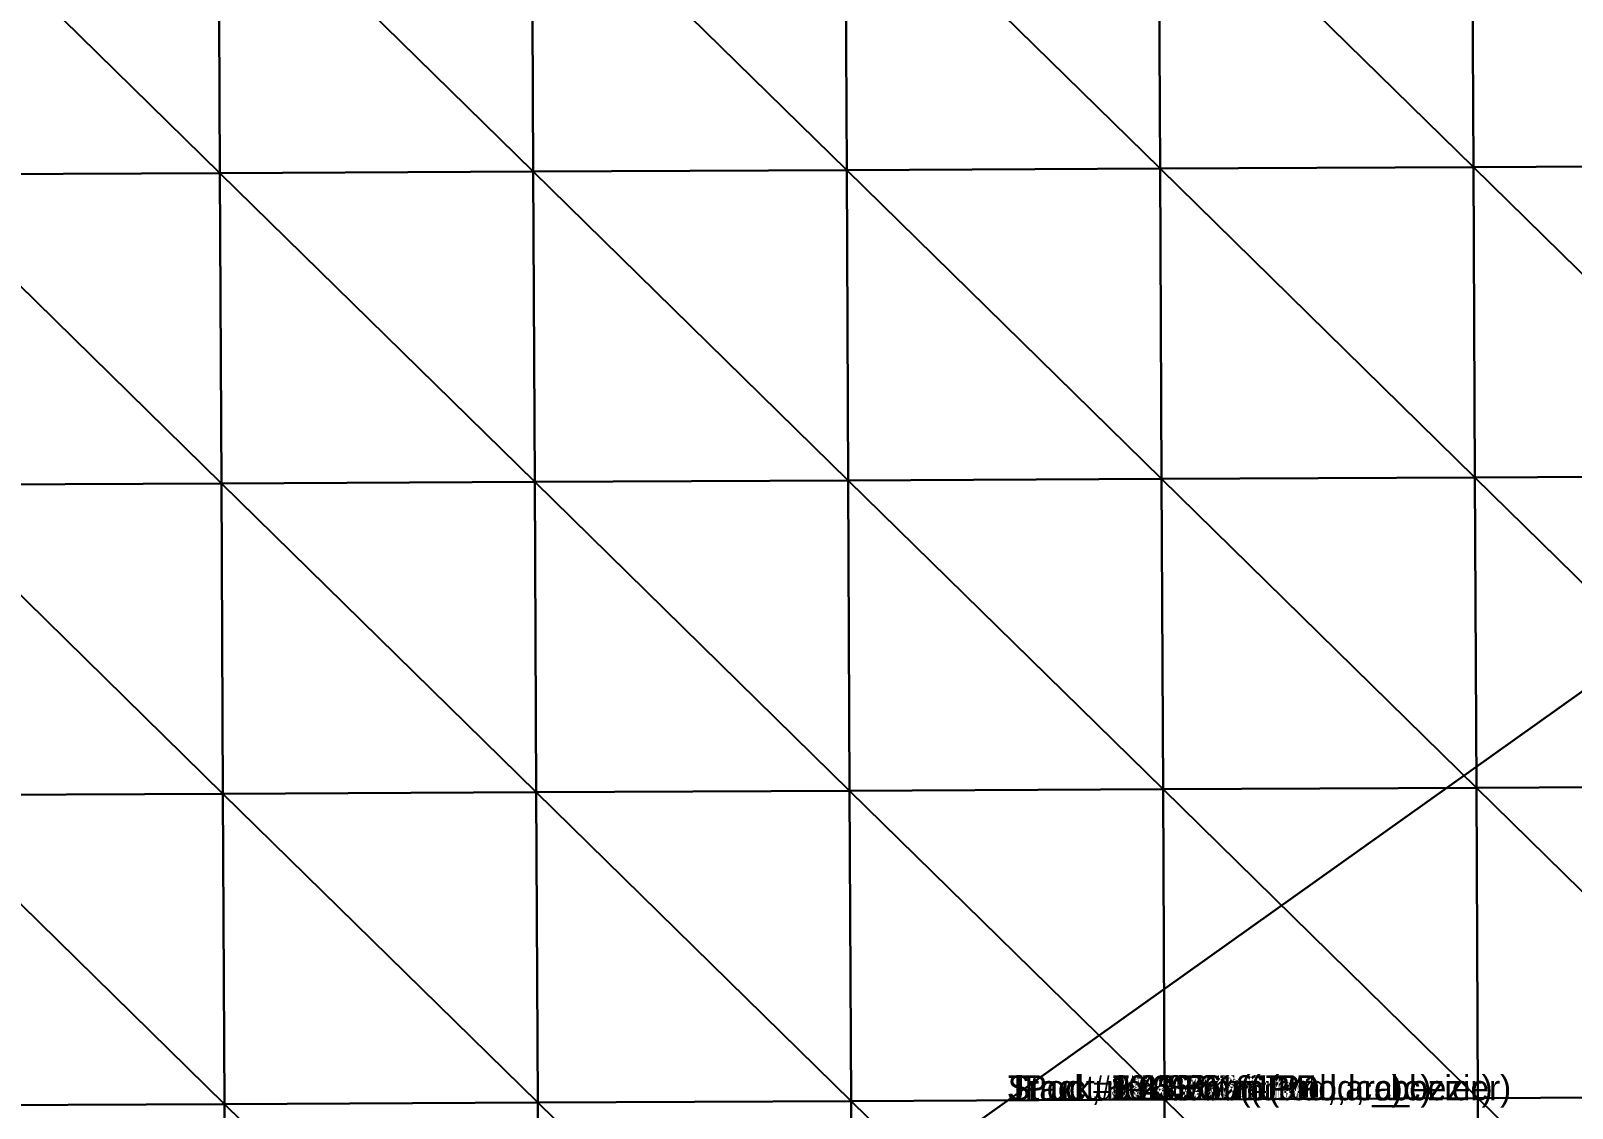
# Model space of a CAD drawing. Extents: x -372 to 678, y -263 to 741.
# Drawn here: x -39.2 to 22.6, y -0.3 to 42.9 of the extents above; entities that cross this region are included whole.
import ezdxf

# ---------------------------------------------------------------- set-up
doc = ezdxf.new("R2010")
doc.units = 0
doc.header["$LTSCALE"] = 0.0254
doc.layers.get('0').update_dxf_attribs({"linetype": 'CONTINUOUS'})
doc.layers.add('LOCATION_SNAPSHOT', color=144, linetype='CONTINUOUS')
doc.layers.add('LOCATION_TERRAIN', color=36, linetype='CONTINUOUS')

# ---------------------------------------------------------------- blocks, each defined once
blk = doc.blocks.new('LOCATION_SNAPSHOT')
at = {"color": 8}
mesh = blk.add_polyface(dxfattribs=at)
corners = [(-369.308, -262.945), (369.306, 262.947), (-371.821, 259.377), (371.824, -259.377)]
mesh.append_faces([[corners[k] for k in face] for face in [(0, 1, 2), (1, 0, 3)]], dxfattribs={"vtx0": -1, "color": 8})
blk = doc.blocks.new('LOCATION_TERRAIN')
at = {"color": 8}
mesh = blk.add_polyface(dxfattribs=at)
corners = [(-31.583, 37.157, -3.791), (-31.643, 49.593, -4.307), (-44.205, 49.533, -5.006)]
mesh.append_faces([[corners[k] for k in face] for face in [(0, 1, 2)]], dxfattribs={"color": 8})
mesh = blk.add_polyface(dxfattribs=at)
corners = [(-31.583, 37.157, -3.791), (-44.205, 49.533, -5.006), (-44.145, 37.097, -4.707)]
mesh.append_faces([[corners[k] for k in face] for face in [(0, 1, 2)]], dxfattribs={"color": 8})
mesh = blk.add_polyface(dxfattribs=at)
corners = [(-19.022, 37.218, -3.001), (-19.082, 49.654, -3.772), (-31.643, 49.593, -4.307)]
mesh.append_faces([[corners[k] for k in face] for face in [(0, 1, 2)]], dxfattribs={"color": 8})
mesh = blk.add_polyface(dxfattribs=at)
corners = [(-19.022, 37.218, -3.001), (-31.643, 49.593, -4.307), (-31.583, 37.157, -3.791)]
mesh.append_faces([[corners[k] for k in face] for face in [(0, 1, 2)]], dxfattribs={"color": 8})
mesh = blk.add_polyface(dxfattribs=at)
corners = [(-6.46, 37.278, -2.451), (-6.52, 49.714, -3.548), (-19.082, 49.654, -3.772)]
mesh.append_faces([[corners[k] for k in face] for face in [(0, 1, 2)]], dxfattribs={"color": 8})
mesh = blk.add_polyface(dxfattribs=at)
corners = [(-6.46, 37.278, -2.451), (-19.082, 49.654, -3.772), (-19.022, 37.218, -3.001)]
mesh.append_faces([[corners[k] for k in face] for face in [(0, 1, 2)]], dxfattribs={"color": 8})
mesh = blk.add_polyface(dxfattribs=at)
corners = [(6.101, 37.338, -1.901), (6.041, 49.775, -3.323), (-6.52, 49.714, -3.548)]
mesh.append_faces([[corners[k] for k in face] for face in [(0, 1, 2)]], dxfattribs={"color": 8})
mesh = blk.add_polyface(dxfattribs=at)
corners = [(6.101, 37.338, -1.901), (-6.52, 49.714, -3.548), (-6.46, 37.278, -2.451)]
mesh.append_faces([[corners[k] for k in face] for face in [(0, 1, 2)]], dxfattribs={"color": 8})
mesh = blk.add_polyface(dxfattribs=at)
corners = [(18.663, 37.399, -1.409), (18.603, 49.835, -3.02), (6.041, 49.775, -3.323)]
mesh.append_faces([[corners[k] for k in face] for face in [(0, 1, 2)]], dxfattribs={"color": 8})
mesh = blk.add_polyface(dxfattribs=at)
corners = [(18.663, 37.399, -1.409), (6.041, 49.775, -3.323), (6.101, 37.338, -1.901)]
mesh.append_faces([[corners[k] for k in face] for face in [(0, 1, 2)]], dxfattribs={"color": 8})
mesh = blk.add_polyface(dxfattribs=at)
corners = [(31.224, 37.459, -1.043), (31.164, 49.896, -2.544), (18.603, 49.835, -3.02)]
mesh.append_faces([[corners[k] for k in face] for face in [(0, 1, 2)]], dxfattribs={"color": 8})
mesh = blk.add_polyface(dxfattribs=at)
corners = [(31.224, 37.459, -1.043), (18.603, 49.835, -3.02), (18.663, 37.399, -1.409)]
mesh.append_faces([[corners[k] for k in face] for face in [(0, 1, 2)]], dxfattribs={"color": 8})
mesh = blk.add_polyface(dxfattribs=at)
corners = [(-31.524, 24.721, -3.228), (-31.583, 37.157, -3.791), (-44.145, 37.097, -4.707)]
mesh.append_faces([[corners[k] for k in face] for face in [(0, 1, 2)]], dxfattribs={"color": 8})
mesh = blk.add_polyface(dxfattribs=at)
corners = [(-31.524, 24.721, -3.228), (-44.145, 37.097, -4.707), (-44.085, 24.66, -4.29)]
mesh.append_faces([[corners[k] for k in face] for face in [(0, 1, 2)]], dxfattribs={"color": 8})
mesh = blk.add_polyface(dxfattribs=at)
corners = [(-18.962, 24.781, -2.305), (-19.022, 37.218, -3.001), (-31.583, 37.157, -3.791)]
mesh.append_faces([[corners[k] for k in face] for face in [(0, 1, 2)]], dxfattribs={"color": 8})
mesh = blk.add_polyface(dxfattribs=at)
corners = [(-18.962, 24.781, -2.305), (-31.583, 37.157, -3.791), (-31.524, 24.721, -3.228)]
mesh.append_faces([[corners[k] for k in face] for face in [(0, 1, 2)]], dxfattribs={"color": 8})
mesh = blk.add_polyface(dxfattribs=at)
corners = [(-6.401, 24.842, -1.645), (-6.46, 37.278, -2.451), (-19.022, 37.218, -3.001)]
mesh.append_faces([[corners[k] for k in face] for face in [(0, 1, 2)]], dxfattribs={"color": 8})
mesh = blk.add_polyface(dxfattribs=at)
corners = [(-6.401, 24.842, -1.645), (-19.022, 37.218, -3.001), (-18.962, 24.781, -2.305)]
mesh.append_faces([[corners[k] for k in face] for face in [(0, 1, 2)]], dxfattribs={"color": 8})
mesh = blk.add_polyface(dxfattribs=at)
corners = [(6.161, 24.902, -0.986), (6.101, 37.338, -1.901), (-6.46, 37.278, -2.451)]
mesh.append_faces([[corners[k] for k in face] for face in [(0, 1, 2)]], dxfattribs={"color": 8})
mesh = blk.add_polyface(dxfattribs=at)
corners = [(6.161, 24.902, -0.986), (-6.46, 37.278, -2.451), (-6.401, 24.842, -1.645)]
mesh.append_faces([[corners[k] for k in face] for face in [(0, 1, 2)]], dxfattribs={"color": 8})
mesh = blk.add_polyface(dxfattribs=at)
corners = [(18.722, 24.963, -0.43), (18.663, 37.399, -1.409), (6.101, 37.338, -1.901)]
mesh.append_faces([[corners[k] for k in face] for face in [(0, 1, 2)]], dxfattribs={"color": 8})
mesh = blk.add_polyface(dxfattribs=at)
corners = [(18.722, 24.963, -0.43), (6.101, 37.338, -1.901), (6.161, 24.902, -0.986)]
mesh.append_faces([[corners[k] for k in face] for face in [(0, 1, 2)]], dxfattribs={"color": 8})
mesh = blk.add_polyface(dxfattribs=at)
corners = [(31.284, 25.023, -0.1), (31.224, 37.459, -1.043), (18.663, 37.399, -1.409)]
mesh.append_faces([[corners[k] for k in face] for face in [(0, 1, 2)]], dxfattribs={"color": 8})
mesh = blk.add_polyface(dxfattribs=at)
corners = [(31.284, 25.023, -0.1), (18.663, 37.399, -1.409), (18.722, 24.963, -0.43)]
mesh.append_faces([[corners[k] for k in face] for face in [(0, 1, 2)]], dxfattribs={"color": 8})
mesh = blk.add_polyface(dxfattribs=at)
corners = [(-31.464, 12.285, -2.641), (-31.524, 24.721, -3.228), (-44.085, 24.66, -4.29)]
mesh.append_faces([[corners[k] for k in face] for face in [(0, 1, 2)]], dxfattribs={"color": 8})
mesh = blk.add_polyface(dxfattribs=at)
corners = [(-18.902, 12.345, -1.648), (-18.962, 24.781, -2.305), (-31.524, 24.721, -3.228)]
mesh.append_faces([[corners[k] for k in face] for face in [(0, 1, 2)]], dxfattribs={"color": 8})
mesh = blk.add_polyface(dxfattribs=at)
corners = [(-18.902, 12.345, -1.648), (-31.524, 24.721, -3.228), (-31.464, 12.285, -2.641)]
mesh.append_faces([[corners[k] for k in face] for face in [(0, 1, 2)]], dxfattribs={"color": 8})
mesh = blk.add_polyface(dxfattribs=at)
corners = [(-6.341, 12.405, -0.988), (-6.401, 24.842, -1.645), (-18.962, 24.781, -2.305)]
mesh.append_faces([[corners[k] for k in face] for face in [(0, 1, 2)]], dxfattribs={"color": 8})
mesh = blk.add_polyface(dxfattribs=at)
corners = [(-6.341, 12.405, -0.988), (-18.962, 24.781, -2.305), (-18.902, 12.345, -1.648)]
mesh.append_faces([[corners[k] for k in face] for face in [(0, 1, 2)]], dxfattribs={"color": 8})
mesh = blk.add_polyface(dxfattribs=at)
corners = [(6.221, 12.466, -0.328), (6.161, 24.902, -0.986), (-6.401, 24.842, -1.645)]
mesh.append_faces([[corners[k] for k in face] for face in [(0, 1, 2)]], dxfattribs={"color": 8})
mesh = blk.add_polyface(dxfattribs=at)
corners = [(6.221, 12.466, -0.328), (-6.401, 24.842, -1.645), (-6.341, 12.405, -0.988)]
mesh.append_faces([[corners[k] for k in face] for face in [(0, 1, 2)]], dxfattribs={"color": 8})
mesh = blk.add_polyface(dxfattribs=at)
corners = [(18.782, 12.526, 0.228), (18.722, 24.963, -0.43), (6.161, 24.902, -0.986)]
mesh.append_faces([[corners[k] for k in face] for face in [(0, 1, 2)]], dxfattribs={"color": 8})
mesh = blk.add_polyface(dxfattribs=at)
corners = [(18.782, 12.526, 0.228), (6.161, 24.902, -0.986), (6.221, 12.466, -0.328)]
mesh.append_faces([[corners[k] for k in face] for face in [(0, 1, 2)]], dxfattribs={"color": 8})
mesh = blk.add_polyface(dxfattribs=at)
corners = [(31.344, 12.587, 0.558), (31.284, 25.023, -0.1), (18.722, 24.963, -0.43)]
mesh.append_faces([[corners[k] for k in face] for face in [(0, 1, 2)]], dxfattribs={"color": 8})
mesh = blk.add_polyface(dxfattribs=at)
corners = [(31.344, 12.587, 0.558), (18.722, 24.963, -0.43), (18.782, 12.526, 0.228)]
mesh.append_faces([[corners[k] for k in face] for face in [(0, 1, 2)]], dxfattribs={"color": 8})
mesh = blk.add_polyface(dxfattribs=at)
corners = [(-31.464, 12.285, -2.641), (-44.085, 24.66, -4.29), (-44.025, 12.224, -3.811)]
mesh.append_faces([[corners[k] for k in face] for face in [(0, 1, 2)]], dxfattribs={"color": 8})
mesh = blk.add_polyface(dxfattribs=at)
corners = [(-6.281, -0.031, -0.33), (-6.341, 12.405, -0.988), (-18.902, 12.345, -1.648)]
mesh.append_faces([[corners[k] for k in face] for face in [(0, 1, 2)]], dxfattribs={"color": 8})
mesh = blk.add_polyface(dxfattribs=at)
corners = [(6.281, 0.03, 0.33), (6.221, 12.466, -0.328), (-6.341, 12.405, -0.988)]
mesh.append_faces([[corners[k] for k in face] for face in [(0, 1, 2)]], dxfattribs={"color": 8})
mesh = blk.add_polyface(dxfattribs=at)
corners = [(6.281, 0.03, 0.33), (-6.341, 12.405, -0.988), (-6.281, -0.031, -0.33)]
mesh.append_faces([[corners[k] for k in face] for face in [(0, 1, 2)]], dxfattribs={"color": 8})
mesh = blk.add_polyface(dxfattribs=at)
corners = [(18.842, 0.09, 0.886), (18.782, 12.526, 0.228), (6.221, 12.466, -0.328)]
mesh.append_faces([[corners[k] for k in face] for face in [(0, 1, 2)]], dxfattribs={"color": 8})
mesh = blk.add_polyface(dxfattribs=at)
corners = [(18.842, 0.09, 0.886), (6.221, 12.466, -0.328), (6.281, 0.03, 0.33)]
mesh.append_faces([[corners[k] for k in face] for face in [(0, 1, 2)]], dxfattribs={"color": 8})
mesh = blk.add_polyface(dxfattribs=at)
corners = [(31.404, 0.151, 1.216), (31.344, 12.587, 0.558), (18.782, 12.526, 0.228)]
mesh.append_faces([[corners[k] for k in face] for face in [(0, 1, 2)]], dxfattribs={"color": 8})
mesh = blk.add_polyface(dxfattribs=at)
corners = [(31.404, 0.151, 1.216), (18.782, 12.526, 0.228), (18.842, 0.09, 0.886)]
mesh.append_faces([[corners[k] for k in face] for face in [(0, 1, 2)]], dxfattribs={"color": 8})
mesh = blk.add_polyface(dxfattribs=at)
corners = [(-31.404, -0.152, -2.054), (-31.464, 12.285, -2.641), (-44.025, 12.224, -3.811)]
mesh.append_faces([[corners[k] for k in face] for face in [(0, 1, 2)]], dxfattribs={"color": 8})
mesh = blk.add_polyface(dxfattribs=at)
corners = [(-31.404, -0.152, -2.054), (-44.025, 12.224, -3.811), (-43.965, -0.212, -3.333)]
mesh.append_faces([[corners[k] for k in face] for face in [(0, 1, 2)]], dxfattribs={"color": 8})
mesh = blk.add_polyface(dxfattribs=at)
corners = [(-18.842, -0.091, -0.99), (-18.902, 12.345, -1.648), (-31.464, 12.285, -2.641)]
mesh.append_faces([[corners[k] for k in face] for face in [(0, 1, 2)]], dxfattribs={"color": 8})
mesh = blk.add_polyface(dxfattribs=at)
corners = [(-18.842, -0.091, -0.99), (-31.464, 12.285, -2.641), (-31.404, -0.152, -2.054)]
mesh.append_faces([[corners[k] for k in face] for face in [(0, 1, 2)]], dxfattribs={"color": 8})
mesh = blk.add_polyface(dxfattribs=at)
corners = [(-6.281, -0.031, -0.33), (-18.902, 12.345, -1.648), (-18.842, -0.091, -0.99)]
mesh.append_faces([[corners[k] for k in face] for face in [(0, 1, 2)]], dxfattribs={"color": 8})
mesh = blk.add_polyface(dxfattribs=at)
corners = [(6.341, -12.407, 0.012), (6.281, 0.03, 0.33), (-6.281, -0.031, -0.33)]
mesh.append_faces([[corners[k] for k in face] for face in [(0, 1, 2)]], dxfattribs={"color": 8})
mesh = blk.add_polyface(dxfattribs=at)
corners = [(18.902, -12.346, 0.522), (18.842, 0.09, 0.886), (6.281, 0.03, 0.33)]
mesh.append_faces([[corners[k] for k in face] for face in [(0, 1, 2)]], dxfattribs={"color": 8})
mesh = blk.add_polyface(dxfattribs=at)
corners = [(18.902, -12.346, 0.522), (6.281, 0.03, 0.33), (6.341, -12.407, 0.012)]
mesh.append_faces([[corners[k] for k in face] for face in [(0, 1, 2)]], dxfattribs={"color": 8})
mesh = blk.add_polyface(dxfattribs=at)
corners = [(31.464, -12.286, 0.852), (31.404, 0.151, 1.216), (18.842, 0.09, 0.886)]
mesh.append_faces([[corners[k] for k in face] for face in [(0, 1, 2)]], dxfattribs={"color": 8})
mesh = blk.add_polyface(dxfattribs=at)
corners = [(31.464, -12.286, 0.852), (18.842, 0.09, 0.886), (18.902, -12.346, 0.522)]
mesh.append_faces([[corners[k] for k in face] for face in [(0, 1, 2)]], dxfattribs={"color": 8})
mesh = blk.add_polyface(dxfattribs=at)
corners = [(-31.344, -12.588, -2.109), (-31.404, -0.152, -2.054), (-43.965, -0.212, -3.333)]
mesh.append_faces([[corners[k] for k in face] for face in [(0, 1, 2)]], dxfattribs={"color": 8})
mesh = blk.add_polyface(dxfattribs=at)
corners = [(-31.344, -12.588, -2.109), (-43.965, -0.212, -3.333), (-43.905, -12.648, -3.226)]
mesh.append_faces([[corners[k] for k in face] for face in [(0, 1, 2)]], dxfattribs={"color": 8})
mesh = blk.add_polyface(dxfattribs=at)
corners = [(-18.782, -12.528, -1.173), (-18.842, -0.091, -0.99), (-31.404, -0.152, -2.054)]
mesh.append_faces([[corners[k] for k in face] for face in [(0, 1, 2)]], dxfattribs={"color": 8})
mesh = blk.add_polyface(dxfattribs=at)
corners = [(-18.782, -12.528, -1.173), (-31.404, -0.152, -2.054), (-31.344, -12.588, -2.109)]
mesh.append_faces([[corners[k] for k in face] for face in [(0, 1, 2)]], dxfattribs={"color": 8})
mesh = blk.add_polyface(dxfattribs=at)
corners = [(-6.221, -12.467, -0.58), (-6.281, -0.031, -0.33), (-18.842, -0.091, -0.99)]
mesh.append_faces([[corners[k] for k in face] for face in [(0, 1, 2)]], dxfattribs={"color": 8})
mesh = blk.add_polyface(dxfattribs=at)
corners = [(-6.221, -12.467, -0.58), (-18.842, -0.091, -0.99), (-18.782, -12.528, -1.173)]
mesh.append_faces([[corners[k] for k in face] for face in [(0, 1, 2)]], dxfattribs={"color": 8})
mesh = blk.add_polyface(dxfattribs=at)
corners = [(6.341, -12.407, 0.012), (-6.281, -0.031, -0.33), (-6.221, -12.467, -0.58)]
mesh.append_faces([[corners[k] for k in face] for face in [(0, 1, 2)]], dxfattribs={"color": 8})
blk = doc.blocks.new('GROUP60_7')
blk = doc.blocks.new('GROUP59_3')
blk = doc.blocks.new('GROUP53_1')
blk = doc.blocks.new('GROUP50_2')
blk = doc.blocks.new('GROUP64_1')
blk = doc.blocks.new('GROUP61_5')
blk = doc.blocks.new('GROUP1_1')
blk = doc.blocks.new('GROUP75_2')
blk = doc.blocks.new('GROUP71_2')
blk = doc.blocks.new('GROUP60_8')
blk = doc.blocks.new('GROUP60_9')
blk = doc.blocks.new('GROUP59_4')
blk = doc.blocks.new('GROUP60_10')
blk = doc.blocks.new('GROUP93_1')
blk = doc.blocks.new('GROUP59_5')
blk = doc.blocks.new('GROUP53_3')
blk = doc.blocks.new('GROUP50_3')
blk = doc.blocks.new('GROUP64_3')
blk = doc.blocks.new('GROUP61_6')
blk = doc.blocks.new('GROUP1_2')
blk = doc.blocks.new('GROUP75_3')
blk = doc.blocks.new('GROUP71_3')
blk = doc.blocks.new('GROUP60_12')
blk = doc.blocks.new('GROUP60_13')
blk = doc.blocks.new('GROUP59_6')
blk = doc.blocks.new('GROUP216_2')
blk = doc.blocks.new('GROUP217_2')
blk = doc.blocks.new('LOCATION_SNAPSHOT_1')
blk = doc.blocks.new('LOCATION_TERRAIN_1')
blk = doc.blocks.new('GROUP59_8')
blk = doc.blocks.new('GROUP53_5')
blk = doc.blocks.new('GROUP50_5')
blk = doc.blocks.new('GROUP64_5')
blk = doc.blocks.new('GROUP61_9')
blk = doc.blocks.new('GROUP1_5')
blk = doc.blocks.new('GROUP75_4')
blk = doc.blocks.new('GROUP71_4')
blk = doc.blocks.new('GROUP60_30')
blk = doc.blocks.new('GROUP60_31')
blk = doc.blocks.new('GROUP59_9')
blk = doc.blocks.new('GROUP263_1')
blk = doc.blocks.new('GROUP264_2')
blk = doc.blocks.new('GROUP265_2')
blk = doc.blocks.new('GROUP266_1')
blk = doc.blocks.new('GROUP_68')
blk = doc.blocks.new('GROUP_70')
blk = doc.blocks.new('GROUP_71')
blk = doc.blocks.new('GROUP_72')
blk = doc.blocks.new('GROUP_77')
blk = doc.blocks.new('GROUP_79')
blk = doc.blocks.new('GROUP_80')
blk = doc.blocks.new('GROUP_82')
blk = doc.blocks.new('GROUP_83')
blk = doc.blocks.new('GROUP_85')
blk = doc.blocks.new('GROUP_89')
blk = doc.blocks.new('GROUP_98')
blk = doc.blocks.new('GROUP_101')
blk = doc.blocks.new('GROUP_102')
blk = doc.blocks.new('GROUP_103')
blk = doc.blocks.new('GROUP_105')
blk = doc.blocks.new('GROUP_106')
blk = doc.blocks.new('GROUP_107')
blk = doc.blocks.new('GROUP_108')
blk = doc.blocks.new('GROUP_109')
blk = doc.blocks.new('GROUP_110')

msp = doc.modelspace()

# ---------------------------------------------------------------- block references
at = {"color": 0}
ref = msp.add_blockref('GROUP75_4', (414.577, 614.424, 20.131), dxfattribs=dict(at, rotation=158.6999999999965))
ref.add_attrib('Skp_GroupInstanceName', 'Track, ~ 4.87 m (JPod, c_bezier)', (0, 0), dxfattribs={"height": 1})
ref = msp.add_blockref('GROUP59_9', (388.227, 556.474, 20.131), dxfattribs=dict(at, rotation=68.6999999999999))
ref.add_attrib('Skp_GroupInstanceName', 'Track, ~ 63.56 m (JPod, c_bezier)', (0, 0), dxfattribs={"height": 1})
ref = msp.add_blockref('GROUP59_8', (391.488, 555.203, 20.131), dxfattribs=dict(at, rotation=68.70000000000026))
ref.add_attrib('Skp_GroupInstanceName', 'Track, ~ 63.56 m (JPod, c_bezier)', (0, 0), dxfattribs={"height": 1})
ref = msp.add_blockref('GROUP93_1', (395.858, 563.012, 12.131), dxfattribs=dict(at, rotation=68.69999999999997))
ref.add_attrib('Skp_GroupInstanceName', 'Structure 61.01m', (0, 0), dxfattribs={"height": 1})
ref = msp.add_blockref('GROUP64_5', (414.577, 614.424, 20.131), dxfattribs=dict(at, rotation=258.7000000000004))
ref.add_attrib('Skp_GroupInstanceName', 'Track, 10.13 m (JPod, arc)', (0, 0), dxfattribs={"height": 1})
at = {"color": 30}
ref = msp.add_blockref('GROUP_71', (413.452, 611.537, 20.131), dxfattribs=dict(at, rotation=68.70000000000164))
ref.add_attrib('Skp_GroupInstanceName', 'JPod #2', (0, 0), dxfattribs={"height": 1})
ref = msp.add_blockref('GROUP_79', (411.356, 606.162, 20.131), dxfattribs=dict(at, rotation=68.70000000000196))
ref.add_attrib('Skp_GroupInstanceName', 'JPod #5', (0, 0), dxfattribs={"height": 1})
ref = msp.add_blockref('GROUP_70', (407.203, 605.145, 20.131), dxfattribs=dict(at, rotation=248.6999999999984))
ref.add_attrib('Skp_GroupInstanceName', 'JPod #1', (0, 0), dxfattribs={"height": 1})
at = {"color": 0}
ref = msp.add_blockref('GROUP61_9', (410.628, 594.659, 20.131), dxfattribs=dict(at, rotation=78.70000000000002))
ref.add_attrib('Skp_GroupInstanceName', 'Track, 10.13 m (JPod, arc)', (0, 0), dxfattribs={"height": 1})
ref = msp.add_blockref('GROUP1_5', (401.959, 572.425, 20.131), dxfattribs=dict(at, rotation=68.70000000000063))
ref.add_attrib('Skp_GroupInstanceName', 'Track, ~ 23.86 m (JPod, arc)', (0, 0), dxfattribs={"height": 1})
ref = msp.add_blockref('GROUP50_5', (396.723, 563.814, 20.131), dxfattribs=dict(at, rotation=58.69999999999791))
ref.add_attrib('Skp_GroupInstanceName', 'Track, 10.13 m (JPod, arc)', (0, 0), dxfattribs={"height": 1})
ref = msp.add_blockref('GROUP53_5', (396.723, 563.814, 20.131), dxfattribs=dict(at, rotation=238.7000000000017))
ref.add_attrib('Skp_GroupInstanceName', 'Track, 10.13 m (JPod, arc)', (0, 0), dxfattribs={"height": 1})
ref = msp.add_blockref('GROUP71_4', (391.488, 555.203, 20.131), dxfattribs=dict(at, rotation=158.7000000000006))
ref.add_attrib('Skp_GroupInstanceName', 'Track, ~ 4.87 m (JPod, c_bezier)', (0, 0), dxfattribs={"height": 1})
ref = msp.add_blockref('GROUP60_30', (388.227, 556.474, 20.131), dxfattribs=dict(at, rotation=248.6999999999973))
ref.add_attrib('Skp_GroupInstanceName', 'Track, 2.00 m (JPod, arc)', (0, 0), dxfattribs={"height": 1})
ref = msp.add_blockref('GROUP60_31', (391.488, 555.203, 20.131), dxfattribs=dict(at, rotation=248.6999999999955))
ref.add_attrib('Skp_GroupInstanceName', 'Track, 2.00 m (JPod, arc)', (0, 0), dxfattribs={"height": 1})
ref = msp.add_blockref('GROUP263_1', (232.477, 135.887, 17.82), dxfattribs=dict(at, rotation=69.68402965407222))
ref.add_attrib('Skp_GroupInstanceName', 'Track, ~ 446.66 m (JPod, c_bezier)', (0, 0), dxfattribs={"height": 1})
ref = msp.add_blockref('GROUP264_2', (235.692, 134.503, 17.82), dxfattribs=dict(at, rotation=69.68348705942535))
ref.add_attrib('Skp_GroupInstanceName', 'Track, ~ 446.79 m (JPod, c_bezier)', (0, 0), dxfattribs={"height": 1})
ref = msp.add_blockref('GROUP265_2', (0, 0), dxfattribs=at)
ref.add_attrib('Skp_GroupInstanceName', 'Structure ~ 426.67 m', (0, 0), dxfattribs={"height": 1})
at = {"color": 30, "extrusion": (-0.000311282, -0.000812179, 1)}
ref = msp.add_blockref('GROUP_102', (381.093, 528.325, 19.571), dxfattribs=dict(at, rotation=69.02977046688967))
ref.add_attrib('Skp_GroupInstanceName', 'JPod #13', (0, 0), dxfattribs={"height": 1})
at = {"color": 30, "extrusion": (-0.000669244, -0.001782, 0.999998)}
ref = msp.add_blockref('GROUP_98', (368.471, 504.915, 18.936), dxfattribs=dict(at, rotation=249.412220728822))
ref.add_attrib('Skp_GroupInstanceName', 'JPod #11', (0, 0), dxfattribs={"height": 1})
at = {"color": 30, "extrusion": (-0.001224, -0.003366, 0.999994)}
ref = msp.add_blockref('GROUP_82', (355.808, 470.626, 17.96), dxfattribs=dict(at, rotation=250.010798716416))
ref.add_attrib('Skp_GroupInstanceName', 'JPod #7', (0, 0), dxfattribs={"height": 1})
at = {"color": 30, "extrusion": (-0.001478, -0.004125, 0.99999)}
ref = msp.add_blockref('GROUP_108', (351.594, 458.939, 17.517), dxfattribs=dict(at, rotation=250.2853813522496))
ref.add_attrib('Skp_GroupInstanceName', 'JPod #18', (0, 0), dxfattribs={"height": 1})
at = {"color": 30, "extrusion": (-0.002282, -0.00668, 0.999975)}
ref = msp.add_blockref('GROUP_80', (336.704, 416.359, 16.121), dxfattribs=dict(at, rotation=251.1366095780857))
ref.add_attrib('Skp_GroupInstanceName', 'JPod #6', (0, 0), dxfattribs={"height": 1})
at = {"color": 30, "extrusion": (-0.003256, -0.009755, 0.999947)}
ref = msp.add_blockref('GROUP_72', (313.501, 335.482, 14.601), dxfattribs=dict(at, rotation=71.54236034224424))
ref.add_attrib('Skp_GroupInstanceName', 'JPod #3', (0, 0), dxfattribs={"height": 1})
at = {"color": 30, "extrusion": (-0.003156, -0.009218, 0.999953)}
ref = msp.add_blockref('GROUP_103', (306.468, 314.661, 14.806), dxfattribs=dict(at, rotation=71.10013130581954))
ref.add_attrib('Skp_GroupInstanceName', 'JPod #14', (0, 0), dxfattribs={"height": 1})
at = {"color": 30, "extrusion": (-0.002668, -0.007345, 0.999969)}
ref = msp.add_blockref('GROUP_110', (290.973, 281.257, 15.507), dxfattribs=dict(at, rotation=250.0388694247726))
ref.add_attrib('Skp_GroupInstanceName', 'JPod #20', (0, 0), dxfattribs={"height": 1})
at = {"color": 30, "extrusion": (-0.002219, -0.005875, 0.99998)}
ref = msp.add_blockref('GROUP_101', (282.537, 258.529, 16.034), dxfattribs=dict(at, rotation=249.3110678762363))
ref.add_attrib('Skp_GroupInstanceName', 'JPod #12', (0, 0), dxfattribs={"height": 1})
at = {"color": 30, "extrusion": (-0.000966701, -0.002358, 0.999997)}
ref = msp.add_blockref('GROUP_77', (261.077, 194.755, 17.184), dxfattribs=dict(at, rotation=67.70694943493446))
ref.add_attrib('Skp_GroupInstanceName', 'JPod #4', (0, 0), dxfattribs={"height": 1})
at = {"color": 0}
ref = msp.add_blockref('GROUP60_10', (231.686, 134.05, 17.82), dxfattribs=dict(at, rotation=66.70000000000479))
ref.add_attrib('Skp_GroupInstanceName', 'Track, 2.00 m (JPod, arc)', (0, 0), dxfattribs={"height": 1})
ref = msp.add_blockref('GROUP60_7', (234.901, 132.666, 17.82), dxfattribs=dict(at, rotation=66.70000000000026))
ref.add_attrib('Skp_GroupInstanceName', 'Track, 2.00 m (JPod, arc)', (0, 0), dxfattribs={"height": 1})
ref = msp.add_blockref('GROUP75_2', (234.901, 132.666, 17.82), dxfattribs=dict(at, rotation=156.6999999999992))
ref.add_attrib('Skp_GroupInstanceName', 'Track, ~ 4.87 m (JPod, c_bezier)', (0, 0), dxfattribs={"height": 1})
ref = msp.add_blockref('GROUP59_4', (206.544, 75.671, 17.82), dxfattribs=dict(at, rotation=66.69999999999996))
ref.add_attrib('Skp_GroupInstanceName', 'Track, ~ 63.56 m (JPod, c_bezier)', (0, 0), dxfattribs={"height": 1})
ref = msp.add_blockref('GROUP59_3', (209.758, 74.286, 17.82), dxfattribs=dict(at, rotation=66.70000000000054))
ref.add_attrib('Skp_GroupInstanceName', 'Track, ~ 63.56 m (JPod, c_bezier)', (0, 0), dxfattribs={"height": 1})
ref = msp.add_blockref('GROUP64_1', (234.901, 132.666, 17.82), dxfattribs=dict(at, rotation=256.7000000000006))
ref.add_attrib('Skp_GroupInstanceName', 'Track, 10.13 m (JPod, arc)', (0, 0), dxfattribs={"height": 1})
ref = msp.add_blockref('GROUP93_1', (214.398, 81.939, 9.82), dxfattribs=dict(at, rotation=66.69999999999996))
ref.add_attrib('Skp_GroupInstanceName', 'Structure 61.01m', (0, 0), dxfattribs={"height": 1})
ref = msp.add_blockref('GROUP61_5', (230.264, 113.051, 17.82), dxfattribs=dict(at, rotation=76.70000000000007))
ref.add_attrib('Skp_GroupInstanceName', 'Track, 10.13 m (JPod, arc)', (0, 0), dxfattribs={"height": 1})
at = {"color": 30}
ref = msp.add_blockref('GROUP_105', (228.415, 117.607, 17.82), dxfattribs=dict(at, rotation=66.70000000000009))
ref.add_attrib('Skp_GroupInstanceName', 'JPod #15', (0, 0), dxfattribs={"height": 1})
at = {"color": 0}
ref = msp.add_blockref('GROUP1_1', (220.824, 91.133, 17.82), dxfattribs=dict(at, rotation=66.69999999999942))
ref.add_attrib('Skp_GroupInstanceName', 'Track, ~ 23.86 m (JPod, arc)', (0, 0), dxfattribs={"height": 1})
at = {"color": 30}
ref = msp.add_blockref('GROUP_83', (212.838, 90.285, 17.82), dxfattribs=dict(at, rotation=246.7000000000019))
ref.add_attrib('Skp_GroupInstanceName', 'JPod #8', (0, 0), dxfattribs={"height": 1})
at = {"color": 0}
ref = msp.add_blockref('GROUP50_2', (215.291, 82.709, 17.82), dxfattribs=dict(at, rotation=56.69999999999757))
ref.add_attrib('Skp_GroupInstanceName', 'Track, 10.13 m (JPod, arc)', (0, 0), dxfattribs={"height": 1})
ref = msp.add_blockref('GROUP53_1', (215.291, 82.709, 17.82), dxfattribs=dict(at, rotation=236.7000000000059))
ref.add_attrib('Skp_GroupInstanceName', 'Track, 10.13 m (JPod, arc)', (0, 0), dxfattribs={"height": 1})
ref = msp.add_blockref('GROUP61_6', (-77.275, 79.165, 2.612), dxfattribs=dict(at, rotation=187.4))
ref.add_attrib('Skp_GroupInstanceName', 'Track, 10.13 m (JPod, arc)', (0, 0), dxfattribs={"height": 1})
at = {"color": 30}
ref = msp.add_blockref('GROUP_89', (-82.971, 78.863, 2.612), dxfattribs=dict(at, rotation=187.7776748275829))
ref.add_attrib('Skp_GroupInstanceName', 'JPod #10', (0, 0), dxfattribs={"height": 1})
at = {"color": 0}
ref = msp.add_blockref('GROUP1_2', (-53.435, 78.082, 2.612), dxfattribs=dict(at, rotation=177.3999999999999))
ref.add_attrib('Skp_GroupInstanceName', 'Track, ~ 23.86 m (JPod, arc)', (0, 0), dxfattribs={"height": 1})
ref = msp.add_blockref('GROUP64_3', (-97.263, 76.569, 2.612), dxfattribs=dict(at, rotation=7.400000000000134))
ref.add_attrib('Skp_GroupInstanceName', 'Track, 10.13 m (JPod, arc)', (0, 0), dxfattribs={"height": 1})
ref = msp.add_blockref('GROUP50_3', (-43.6, 75.884, 2.612), dxfattribs=dict(at, rotation=167.4))
ref.add_attrib('Skp_GroupInstanceName', 'Track, 10.13 m (JPod, arc)', (0, 0), dxfattribs={"height": 1})
ref = msp.add_blockref('GROUP93_1', (-42.563, 75.321, -5.388), dxfattribs=dict(at, rotation=177.4))
ref.add_attrib('Skp_GroupInstanceName', 'Structure 61.01m', (0, 0), dxfattribs={"height": 1})
at = {"color": 30}
ref = msp.add_blockref('GROUP_109', (-92.781, 76.711, 2.612), dxfattribs=dict(at, rotation=187.1454609663843))
ref.add_attrib('Skp_GroupInstanceName', 'JPod #19', (0, 0), dxfattribs={"height": 1})
at = {"color": 0}
ref = msp.add_blockref('GROUP75_3', (-97.263, 76.569, 2.612), dxfattribs=dict(at, rotation=267.3999999999995))
ref.add_attrib('Skp_GroupInstanceName', 'Track, ~ 4.87 m (JPod, c_bezier)', (0, 0), dxfattribs={"height": 1})
ref = msp.add_blockref('GROUP59_5', (-33.765, 73.685, 2.612), dxfattribs=dict(at, rotation=177.4))
ref.add_attrib('Skp_GroupInstanceName', 'Track, ~ 63.56 m (JPod, c_bezier)', (0, 0), dxfattribs={"height": 1})
ref = msp.add_blockref('GROUP53_3', (-43.6, 75.884, 2.612), dxfattribs=dict(at, rotation=347.4))
ref.add_attrib('Skp_GroupInstanceName', 'Track, 10.13 m (JPod, arc)', (0, 0), dxfattribs={"height": 1})
ref = msp.add_blockref('GROUP71_2', (209.758, 74.286, 17.82), dxfattribs=dict(at, rotation=156.7000000000054))
ref.add_attrib('Skp_GroupInstanceName', 'Track, ~ 4.87 m (JPod, c_bezier)', (0, 0), dxfattribs={"height": 1})
ref = msp.add_blockref('GROUP60_8', (206.544, 75.671, 17.82), dxfattribs=dict(at, rotation=246.6999999999981))
ref.add_attrib('Skp_GroupInstanceName', 'Track, 2.00 m (JPod, arc)', (0, 0), dxfattribs={"height": 1})
at = {"color": 30}
ref = msp.add_blockref('GROUP_68', (-36.637, 73.816, 2.612), dxfattribs=dict(at, rotation=177.3999999999996))
ref.add_attrib('Skp_GroupInstanceName', 'JPod', (0, 0), dxfattribs={"height": 1})
at = {"color": 0}
ref = msp.add_blockref('GROUP60_13', (-33.765, 73.685, 2.612), dxfattribs=dict(at, rotation=357.4000000000002))
ref.add_attrib('Skp_GroupInstanceName', 'Track, 2.00 m (JPod, arc)', (0, 0), dxfattribs={"height": 1})
ref = msp.add_blockref('GROUP266_1', (0, 0), dxfattribs=at)
ref.add_attrib('Skp_GroupInstanceName', 'Structure 262.78 m', (0, 0), dxfattribs={"height": 1})
ref = msp.add_blockref('GROUP60_9', (209.758, 74.286, 17.82), dxfattribs=dict(at, rotation=246.6999999999815))
ref.add_attrib('Skp_GroupInstanceName', 'Track, 2.00 m (JPod, arc)', (0, 0), dxfattribs={"height": 1})
ref = msp.add_blockref('GROUP71_3', (-33.765, 73.685, 2.612), dxfattribs=dict(at, rotation=267.3999999999999))
ref.add_attrib('Skp_GroupInstanceName', 'Track, ~ 4.87 m (JPod, c_bezier)', (0, 0), dxfattribs={"height": 1})
ref = msp.add_blockref('GROUP216_2', (205.753, 73.834, 17.82), dxfattribs=dict(at, rotation=180.0577333342326))
ref.add_attrib('Skp_GroupInstanceName', 'Track, ~ 269.49 m (JPod, c_bezier)', (0, 0), dxfattribs={"height": 1})
ref = msp.add_blockref('GROUP59_6', (-33.924, 70.189, 2.612), dxfattribs=dict(at, rotation=177.4))
ref.add_attrib('Skp_GroupInstanceName', 'Track, ~ 63.56 m (JPod, c_bezier)', (0, 0), dxfattribs={"height": 1})
ref = msp.add_blockref('GROUP217_2', (208.967, 72.449, 17.82), dxfattribs=dict(at, rotation=180.5592384485013))
ref.add_attrib('Skp_GroupInstanceName', 'Track, ~ 273.12 m (JPod, c_bezier)', (0, 0), dxfattribs={"height": 1})
ref = msp.add_blockref('GROUP60_12', (-33.924, 70.189, 2.612), dxfattribs=dict(at, rotation=357.4000000000002))
ref.add_attrib('Skp_GroupInstanceName', 'Track, 2.00 m (JPod, arc)', (0, 0), dxfattribs={"height": 1})
at = {"color": 30, "extrusion": (-0.03107, 0.007591, 0.999488)}
ref = msp.add_blockref('GROUP_107', (-68.167, -3.022, 3.447), dxfattribs=dict(at, rotation=270))
ref.add_attrib('Skp_GroupInstanceName', 'JPod #17', (0, 0), dxfattribs={"height": 1})
at = {"color": 30, "extrusion": (-0.049367, 0.017272, 0.998631)}
ref = msp.add_blockref('GROUP_85', (-69.008, 24.025, 3.53), dxfattribs=dict(at, rotation=270))
ref.add_attrib('Skp_GroupInstanceName', 'JPod #9', (0, 0), dxfattribs={"height": 1})
at = {"color": 30, "extrusion": (-0.023586, -0.028552, 0.999314)}
ref = msp.add_blockref('GROUP_106', (120.708, 155.111, 11.526), dxfattribs=dict(at, rotation=90))
ref.add_attrib('Skp_GroupInstanceName', 'JPod #16', (0, 0), dxfattribs={"height": 1})
at = {"layer": 'LOCATION_SNAPSHOT', "color": 0}
ref = msp.add_blockref('LOCATION_SNAPSHOT_1', (0, 0), dxfattribs=at)
ref.add_attrib('Skp_GroupInstanceName', 'Location Snapshot#1', (0, 0), dxfattribs={"layer": '0', "height": 1})
ref = msp.add_blockref('LOCATION_SNAPSHOT', (0, 0), dxfattribs=at)
ref.add_attrib('Skp_GroupInstanceName', 'Location Snapshot', (0, 0), dxfattribs={"layer": '0', "height": 1})
at = {"layer": 'LOCATION_TERRAIN', "color": 0}
ref = msp.add_blockref('LOCATION_TERRAIN_1', (0, 0), dxfattribs=at)
ref.add_attrib('Skp_GroupInstanceName', 'Location Terrain#1', (0, 0), dxfattribs={"layer": '0', "height": 1})
ref = msp.add_blockref('LOCATION_TERRAIN', (0, 0), dxfattribs=at)
ref.add_attrib('Skp_GroupInstanceName', 'Location Terrain', (0, 0), dxfattribs={"layer": '0', "height": 1})

doc.saveas('drawing.dxf')
